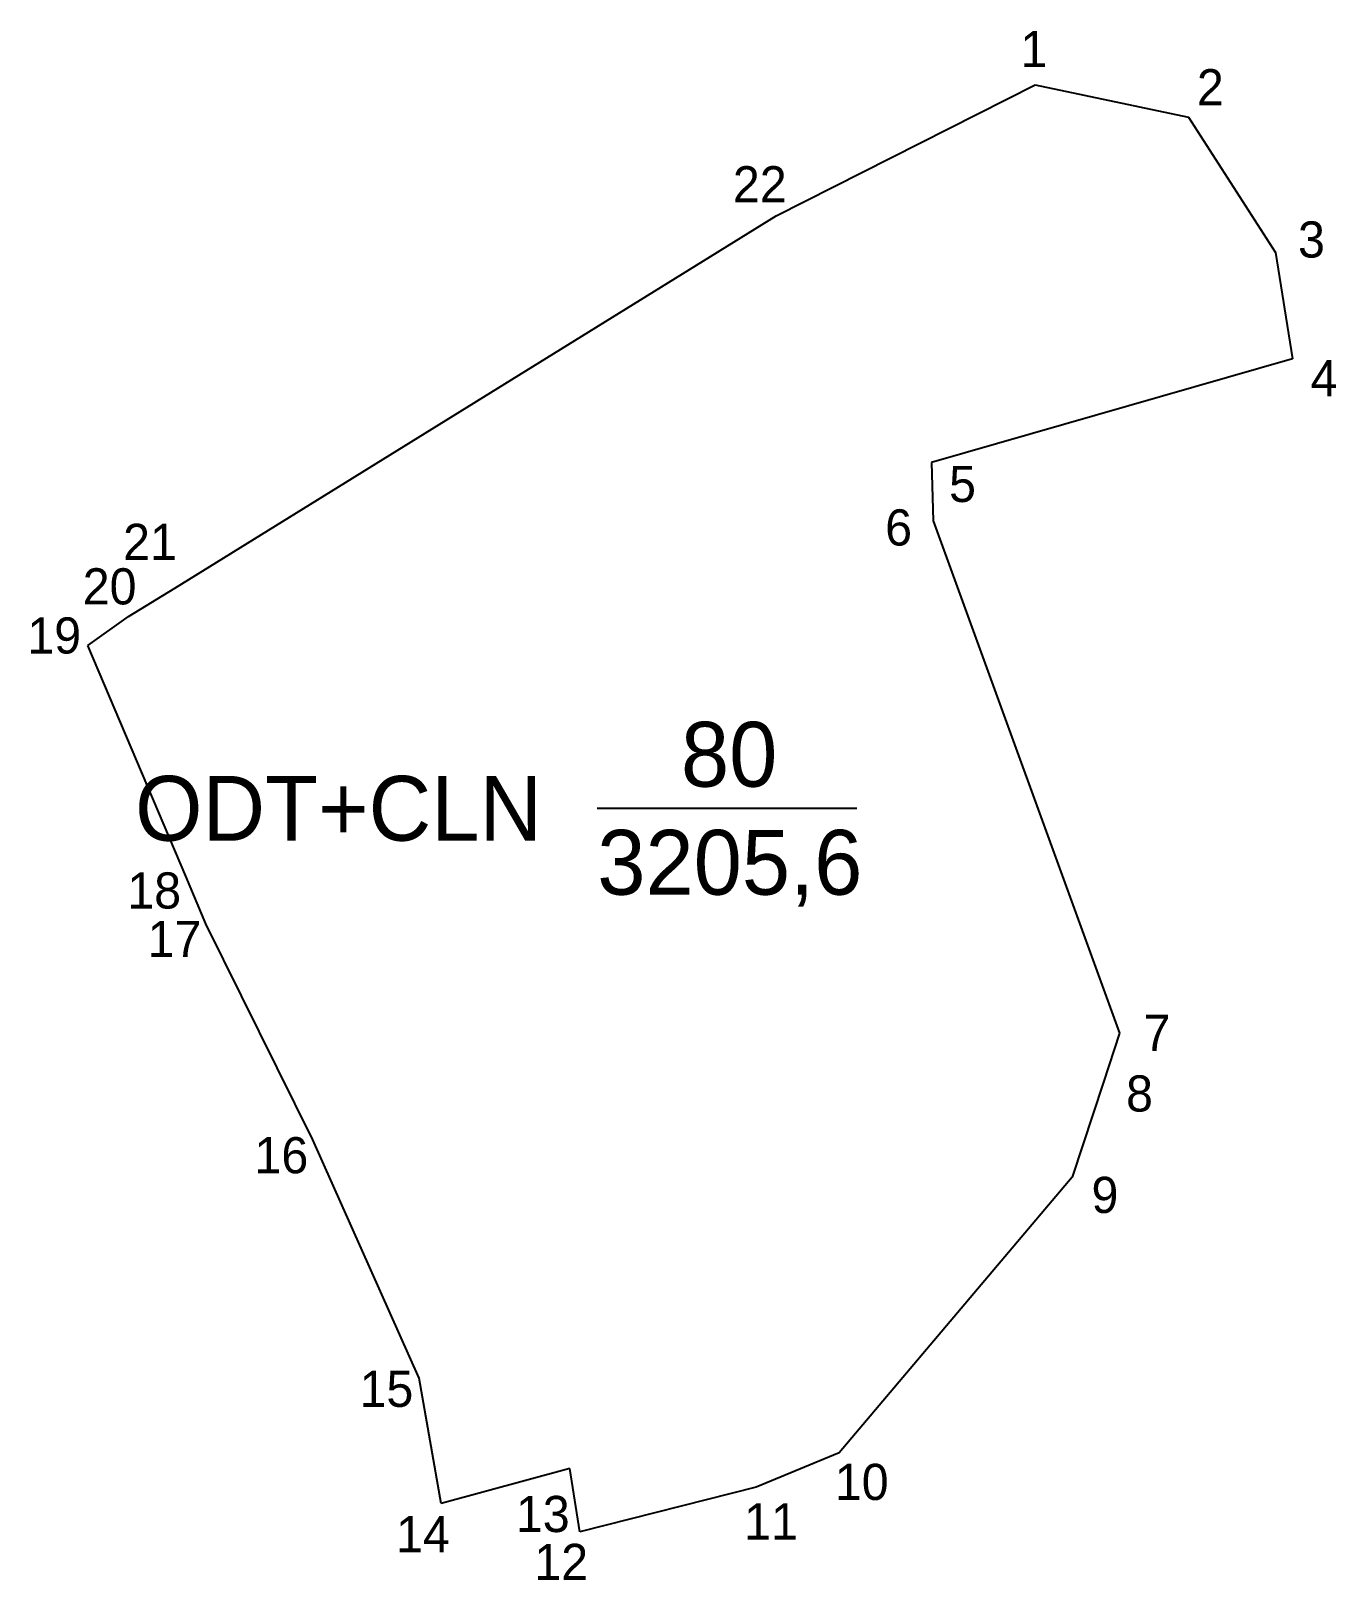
# Model space of a CAD drawing. Extents: x 550268.6 to 550344.3, y 1838516.3 to 1838606.1.
import ezdxf

# ---------------------------------------------------------------- set-up
doc = ezdxf.new("R2010")
doc.units = 0
for name, color, linetype in [('CanhThua', 7, 'Continuous'), ('NhanDiaChinhThua', 7, 'Continuous'), ('SoHieuDinhThua', 7, 'Continuous')]:
    doc.layers.add(name, color=color, linetype=linetype)

msp = doc.modelspace()

# ---------------------------------------------------------------- linework, layer by layer
at = {"layer": 'CanhThua'}
for p, q in [((550311.795, 1838595.368), (550326.82, 1838602.96)), ((550326.82, 1838602.96), (550335.71, 1838601.1)), ((550335.71, 1838601.1), (550340.74, 1838593.25)), ((550276.93, 1838573.78), (550311.795, 1838595.368)), ((550340.74, 1838593.25), (550341.73, 1838587.08)), ((550341.73, 1838587.08), (550320.8, 1838581.06)), ((550320.8, 1838581.06), (550320.89, 1838577.69)), ((550320.89, 1838577.69), (550331.71, 1838547.96)), ((550274.23, 1838572.13), (550276.93, 1838573.78)), ((550271.87, 1838570.46), (550274.23, 1838572.13)), ((550277.559, 1838557.066), (550271.87, 1838570.46)), ((550278.73, 1838554.31), (550277.559, 1838557.066)), ((550284.931, 1838541.784), (550278.73, 1838554.31)), ((550331.71, 1838547.96), (550330.776, 1838545.13)), ((550330.776, 1838545.13), (550328.956, 1838539.615)), ((550291.087, 1838527.959), (550284.931, 1838541.784)), ((550328.956, 1838539.615), (550315.452, 1838523.641)), ((550292.371, 1838520.685), (550291.087, 1838527.959)), ((550315.452, 1838523.641), (550310.633, 1838521.643)), ((550299.829, 1838522.729), (550292.371, 1838520.685)), ((550300.409, 1838519.056), (550299.829, 1838522.729)), ((550310.633, 1838521.643), (550300.409, 1838519.056))]:
    msp.add_line(p, q, dxfattribs=at)
at = {"layer": 'NhanDiaChinhThua'}
msp.add_line((550301.42, 1838561.01), (550316.478, 1838561.01), dxfattribs=at)

# ---------------------------------------------------------------- texts
for s, p in [('80', (550306.272, 1838562.263)), ('ODT+CLN', (550274.618, 1838559.131)), ('3205,6', (550301.421, 1838555.999))]:
    msp.add_text(s, height=3.758, dxfattribs=at).set_placement(p)
at = {"layer": 'SoHieuDinhThua'}
for s, height, p in [('1', 2.098, (550325.962, 1838603.991)), ('2', 2.098, (550336.19, 1838601.778)), ('22', 2.0976, (550309.284, 1838596.149)), ('3', 2.098, (550342.054, 1838592.949)), ('4', 2.098, (550342.779, 1838584.907)), ('5', 2.098, (550321.82, 1838578.772)), ('6', 2.098, (550318.114, 1838576.249)), ('21', 2.0976, (550273.922, 1838575.411)), ('20', 2.0976, (550271.582, 1838572.833)), ('19', 2.0976, (550268.369, 1838569.984)), ('18', 2.0976, (550274.167, 1838555.197)), ('17', 2.0976, (550275.344, 1838552.385)), ('7', 2.098, (550333.102, 1838546.943)), ('8', 2.098, (550332.082, 1838543.424)), ('16', 2.0976, (550281.542, 1838539.843)), ('9', 2.098, (550330.078, 1838537.542)), ('15', 2.0976, (550287.634, 1838526.297)), ('10', 2.0976, (550315.195, 1838520.899)), ('13', 2.0976, (550296.702, 1838519.037)), ('11', 2.0976, (550309.934, 1838518.603)), ('14', 2.0976, (550289.753, 1838517.864)), ('12', 2.0976, (550297.769, 1838516.256))]:
    msp.add_text(s, height=height, dxfattribs=at).set_placement(p)

doc.saveas('drawing.dxf')
